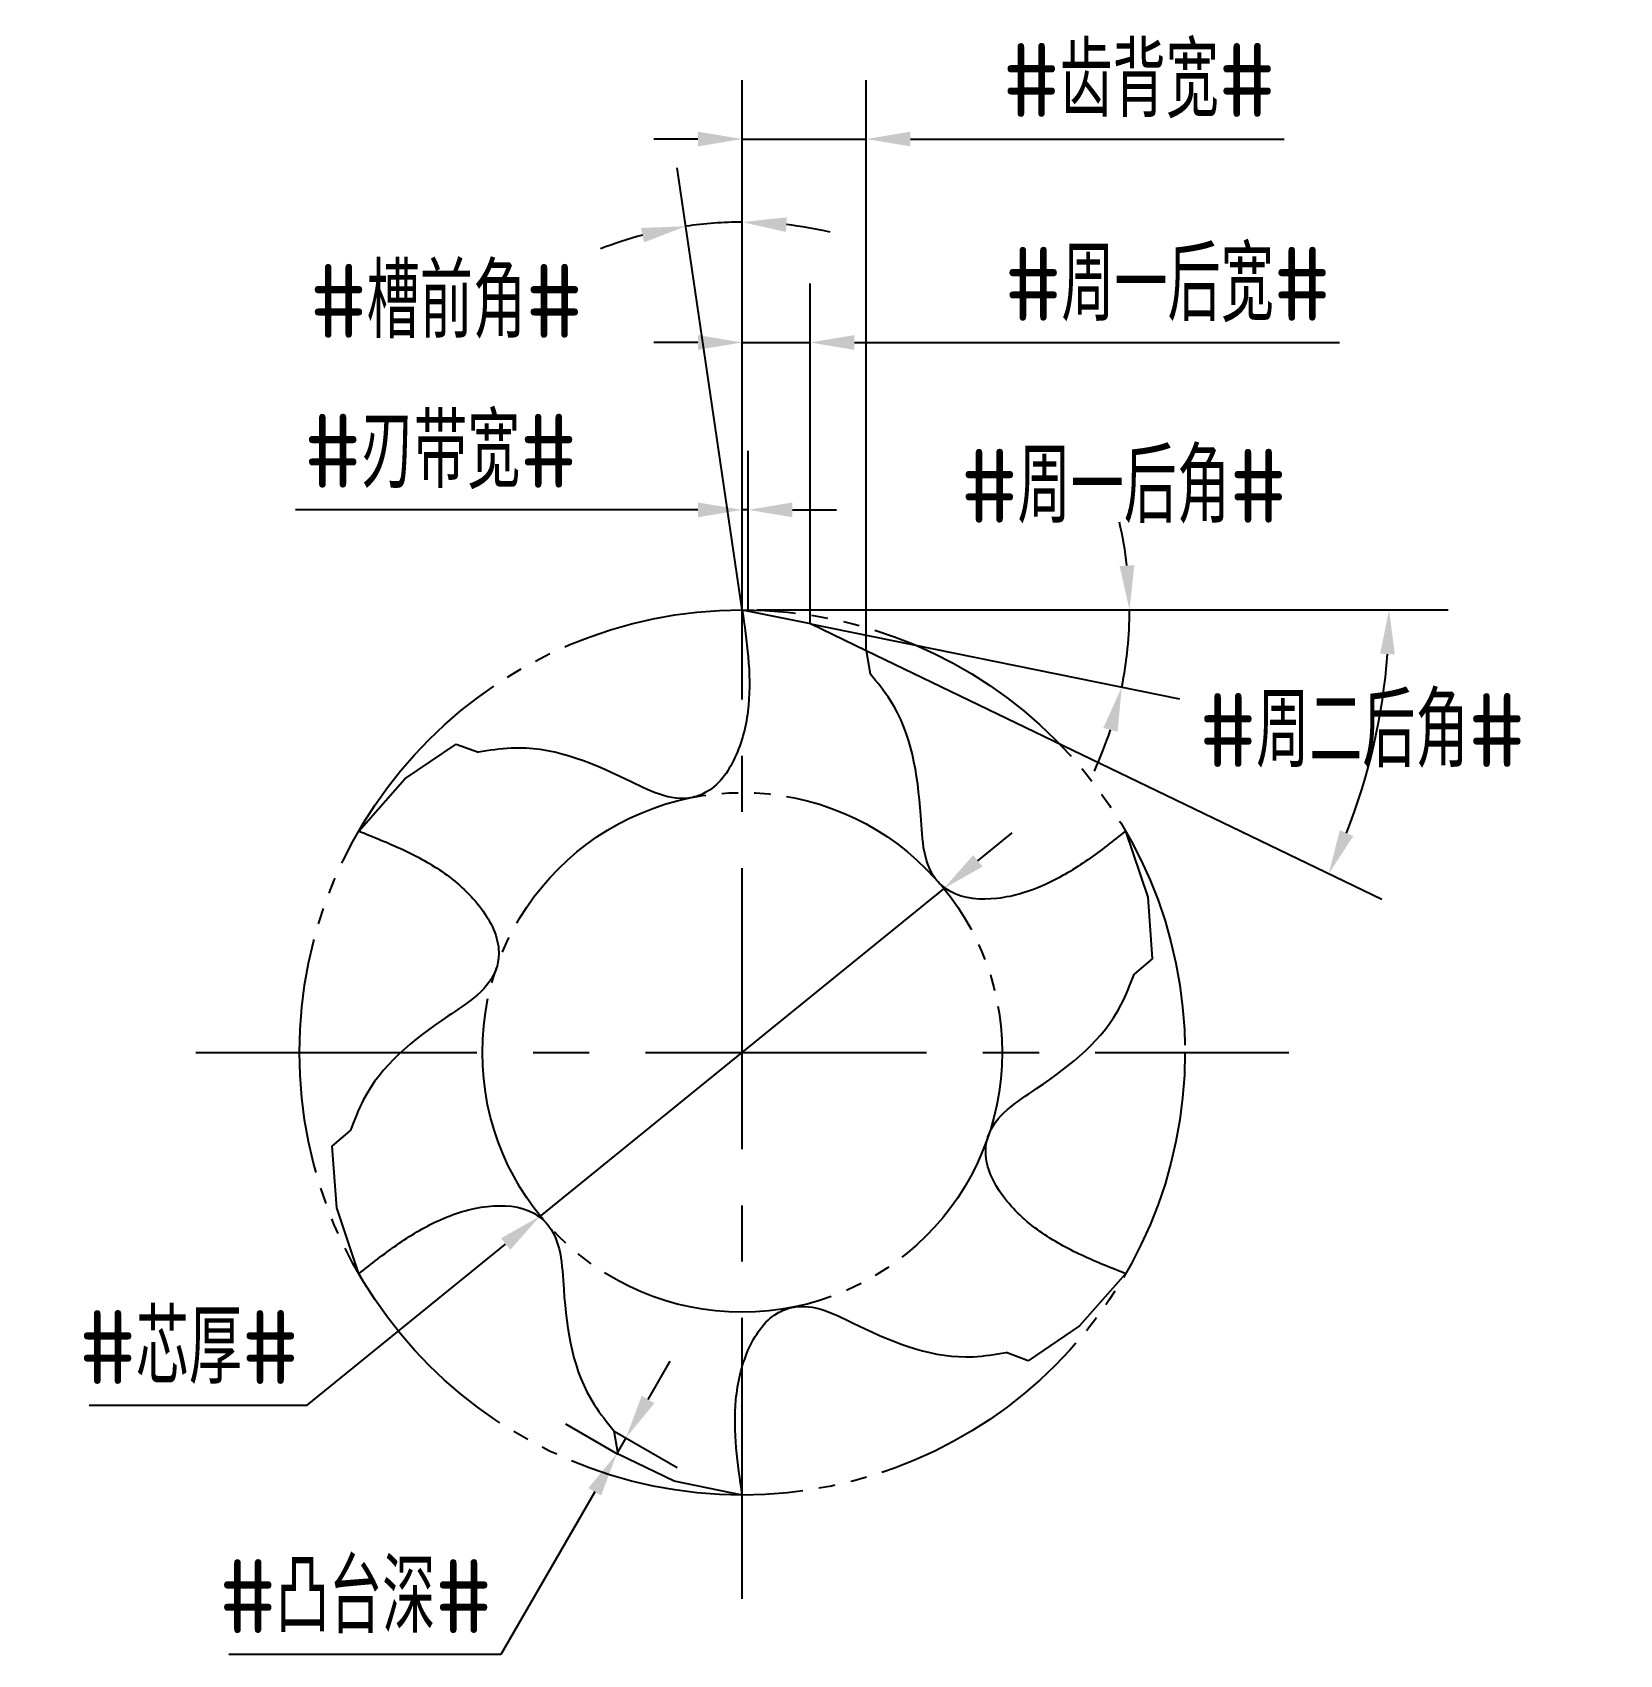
# Model space of a CAD drawing. Header units: millimetres. Extents: x 483.9 to 537.7, y 66.3 to 121.2.
import ezdxf

# ---------------------------------------------------------------- set-up
doc = ezdxf.new("R2010")
doc.units = ezdxf.units.MM
for name, pattern in [('ACAD_ISO04W100', [30, 24, -3, 0, -3]), ('CENTER', [50.8, 31.75, -6.35, 6.35, -6.35]), ('JIS_09_08', [10.75, 8, -0.55, 0.55, -0.55, 0.55, -0.55])]:
    doc.linetypes.add(name, pattern=pattern)
for name, color, linetype in [('中心线', 2, 'ACAD_ISO04W100'), ('标注', 7, 'Continuous'), ('虚线轮廓', 1, 'Continuous'), ('轮廓', 4, 'Continuous')]:
    doc.layers.add(name, color=color, linetype=linetype)
doc.styles.add('CFST0', font='gbenor.shx', dxfattribs={"bigfont": 'gbcbig.shx'})
doc.dimstyles.new('TYToolDesignC1-1', dxfattribs={"dimtxt": 2.5, "dimasz": 1.5, "dimexe": 2, "dimexo": 0, "dimtad": 1, "dimtoh": 1, "dimdec": 3, "dimdsep": 46, "dimtxsty": 'CFST0', "dimcen": 2.502, "dimclrd": 3, "dimclre": 3, "dimclrt": 3, "dimazin": 2, "dimtfac": 1, "dimtdec": 3, "dimtmove": 0, "dimatfit": 3, "dimfxl": 1, "dimarcsym": 0})

# ---------------------------------------------------------------- blocks, each defined once
blk = doc.blocks.new('*D9')
at = {"layer": 'Defpoints', "color": 0, "transparency": 16777216}
for p in [(514.803, 92.223), (501.132, 81.128)]:
    blk.add_point(p, dxfattribs=at)
at = {"layer": '标注', "color": 3, "lineweight": -2, "transparency": 16777216}
for p, q in [((515.968, 93.168), (517.132, 94.114)), ((514.803, 92.223), (501.132, 81.128)), ((493.244, 74.725), (499.967, 80.182)), ((485.854, 74.725), (493.244, 74.725))]:
    blk.add_line(p, q, dxfattribs=at)
at = {"layer": '标注', "color": 3, "transparency": 16777216}
for points in [[(515.81, 93.363), (516.125, 92.974), (514.803, 92.223)], [(499.81, 80.376), (500.125, 79.988), (501.132, 81.128)]]:
    blk.add_solid(points, dxfattribs=at)
at = {"layer": '标注', "color": 3, "transparency": 16777216, "insert": (489.236, 76.683), "char_height": 2.5, "attachment_point": 5, "style": 'CFST0'}
blk.add_mtext('#芯厚#', dxfattribs=at)
blk = doc.blocks.new('*D7')
at = {"layer": 'Defpoints', "color": 0, "transparency": 16777216}
for p in [(507.344, 114.798), (507.982, 101.675), (507.982, 101.675), (507.982, 100.735), (508.242, 99.905)]:
    blk.add_point(p, dxfattribs=at)
at = {"layer": '标注', "color": 3, "lineweight": -2, "transparency": 16777216}
for q in [(505.782, 116.653), (507.982, 116.814)]:
    blk.add_line((507.982, 101.675), q, dxfattribs=at)
for start, end in [(104.9015, 111.4464), (90, 98.3566), (76.9102, 83.4551)]:
    blk.add_arc((507.982, 101.675), 13.139, start, end, dxfattribs=at)
at = {"layer": '标注', "color": 3, "transparency": 16777216}
for points in [[(509.466, 114.479), (509.494, 114.978), (507.982, 114.814)], [(504.553, 114.617), (504.654, 114.127), (506.073, 114.674)]]:
    blk.add_solid(points, dxfattribs=at)
at = {"layer": '标注', "color": 3, "transparency": 16777216, "insert": (497.958, 112.126), "char_height": 2.5, "attachment_point": 5, "style": 'CFST0'}
blk.add_mtext('#槽前角#', dxfattribs=at)
blk = doc.blocks.new('*D4')
at = {"layer": 'Defpoints', "color": 0, "transparency": 16777216}
for p in [(507.982, 101.675), (507.982, 101.675), (508.482, 101.675), (510.292, 101.205), (520.988, 99.925)]:
    blk.add_point(p, dxfattribs=at)
at = {"layer": '标注', "color": 3, "lineweight": -2, "transparency": 16777216}
for p, q in [((508.482, 101.675), (523.105, 101.675)), ((510.292, 101.205), (522.801, 98.66))]:
    blk.add_line(p, q, dxfattribs=at)
for start, end in [(6.5529, 13.1057), (348.4994, 360), (335.3937, 341.9465)]:
    blk.add_arc((507.982, 101.675), 13.123, start, end, dxfattribs=at)
at = {"layer": '标注', "color": 3, "transparency": 16777216}
for points in [[(521.269, 103.187), (520.77, 103.159), (521.105, 101.675)], [(520.217, 97.672), (520.701, 97.545), (520.842, 99.059)]]:
    blk.add_solid(points, dxfattribs=at)
at = {"layer": '标注', "color": 3, "transparency": 16777216, "insert": (520.912, 105.859), "char_height": 2.5, "attachment_point": 5, "style": 'CFST0'}
blk.add_mtext('#周一后角#', dxfattribs=at)
blk = doc.blocks.new('*D3')
at = {"layer": 'Defpoints', "color": 0, "transparency": 16777216}
for p in [(509.322, 101.675), (509.322, 101.675), (509.982, 101.675), (512.182, 100.295), (529.67, 98.603)]:
    blk.add_point(p, dxfattribs=at)
at = {"layer": '标注', "color": 3, "lineweight": -2, "transparency": 16777216}
for p, q in [((509.982, 101.675), (531.901, 101.675)), ((512.182, 100.295), (529.657, 91.864))]:
    blk.add_line(p, q, dxfattribs=at)
blk.add_arc((509.322, 101.675), 20.578, 338.4193, 355.8226, dxfattribs=at)
at = {"layer": '标注', "color": 3, "transparency": 16777216}
for points in [[(529.596, 100.186), (530.096, 100.167), (529.901, 101.675)], [(528.687, 94.006), (528.229, 94.207), (527.856, 92.733)]]:
    blk.add_solid(points, dxfattribs=at)
at = {"layer": '标注', "color": 3, "transparency": 16777216, "insert": (528.995, 97.582), "char_height": 2.5, "attachment_point": 5, "style": 'CFST0'}
blk.add_mtext('#周二后角#', dxfattribs=at)
blk = doc.blocks.new('*D5')
at = {"layer": 'Defpoints', "color": 0, "transparency": 16777216}
for p in [(510.282, 110.735), (507.982, 101.675), (510.282, 101.205)]:
    blk.add_point(p, dxfattribs=at)
at = {"layer": '标注', "color": 3, "lineweight": -2, "transparency": 16777216}
for p, q in [((507.982, 101.675), (507.982, 112.735)), ((510.282, 101.205), (510.282, 112.735)), ((506.482, 110.735), (504.982, 110.735)), ((507.982, 110.735), (510.282, 110.735)), ((511.782, 110.735), (528.223, 110.735))]:
    blk.add_line(p, q, dxfattribs=at)
at = {"layer": '标注', "color": 3, "transparency": 16777216}
for points in [[(506.482, 110.985), (506.482, 110.485), (507.982, 110.735)], [(511.782, 110.985), (511.782, 110.485), (510.282, 110.735)]]:
    blk.add_solid(points, dxfattribs=at)
at = {"layer": '标注', "color": 3, "transparency": 16777216, "insert": (522.396, 112.693), "char_height": 2.5, "attachment_point": 5, "style": 'CFST0'}
blk.add_mtext('#周一后宽#', dxfattribs=at)
blk = doc.blocks.new('*D6')
at = {"layer": 'Defpoints', "color": 0, "transparency": 16777216}
for p in [(512.182, 117.63), (507.982, 101.675), (512.182, 100.295)]:
    blk.add_point(p, dxfattribs=at)
at = {"layer": '标注', "color": 3, "lineweight": -2, "transparency": 16777216}
for p, q in [((507.982, 101.675), (507.982, 119.63)), ((512.182, 100.295), (512.182, 119.63)), ((506.482, 117.63), (504.982, 117.63)), ((507.982, 117.63), (512.182, 117.63)), ((513.682, 117.63), (526.349, 117.63))]:
    blk.add_line(p, q, dxfattribs=at)
at = {"layer": '标注', "color": 3, "transparency": 16777216}
for points in [[(506.482, 117.88), (506.482, 117.38), (507.982, 117.63)], [(513.682, 117.88), (513.682, 117.38), (512.182, 117.63)]]:
    blk.add_solid(points, dxfattribs=at)
at = {"layer": '标注', "color": 3, "transparency": 16777216, "insert": (521.432, 119.602), "char_height": 2.5, "attachment_point": 5, "style": 'CFST0'}
blk.add_mtext('#齿背宽#', dxfattribs=at)
blk = doc.blocks.new('*D8')
at = {"layer": 'Defpoints', "color": 0, "transparency": 16777216}
for p in [(508.182, 105.063), (507.982, 101.675), (508.182, 101.675)]:
    blk.add_point(p, dxfattribs=at)
at = {"layer": '标注', "color": 3, "lineweight": -2, "transparency": 16777216}
for p, q in [((507.982, 101.675), (507.982, 107.063)), ((508.182, 101.675), (508.182, 107.063)), ((506.482, 105.063), (492.844, 105.063)), ((508.182, 105.063), (507.982, 105.063)), ((509.682, 105.063), (511.182, 105.063))]:
    blk.add_line(p, q, dxfattribs=at)
at = {"layer": '标注', "color": 3, "transparency": 16777216}
for points in [[(506.482, 105.313), (506.482, 104.813), (507.982, 105.063)], [(509.682, 105.313), (509.682, 104.813), (508.182, 105.063)]]:
    blk.add_solid(points, dxfattribs=at)
at = {"layer": '标注', "color": 3, "transparency": 16777216, "insert": (497.762, 107.035), "char_height": 2.5, "attachment_point": 5, "style": 'CFST0'}
blk.add_mtext('#刃带宽#', dxfattribs=at)
blk = doc.blocks.new('*D10')
at = {"layer": 'Defpoints', "color": 0, "transparency": 16777216}
for p in [(503.642, 73.845), (503.735, 73.083), (503.782, 73.055)]:
    blk.add_point(p, dxfattribs=at)
at = {"layer": '标注', "color": 3, "lineweight": -2, "transparency": 16777216}
for p, q in [((504.793, 74.913), (505.543, 76.213)), ((503.782, 73.055), (502.003, 74.083)), ((503.642, 73.845), (505.775, 72.614)), ((504.043, 73.614), (503.735, 73.083)), ((502.985, 71.784), (499.802, 66.27)), ((499.802, 66.27), (490.592, 66.27))]:
    blk.add_line(p, q, dxfattribs=at)
at = {"layer": '标注', "color": 3, "transparency": 16777216}
for points in [[(504.576, 75.038), (505.009, 74.788), (504.043, 73.614)], [(502.769, 71.909), (503.202, 71.659), (503.735, 73.083)]]:
    blk.add_solid(points, dxfattribs=at)
at = {"layer": '标注', "color": 3, "transparency": 16777216, "insert": (494.885, 68.241), "char_height": 2.5, "attachment_point": 5, "style": 'CFST0'}
blk.add_mtext('#凸台深#', dxfattribs=at)

msp = doc.modelspace()

# ---------------------------------------------------------------- linework, layer by layer
at = {"layer": '中心线', "linetype": 'CENTER', "ltscale": 0.3}
for p, q in [((507.9825, 68.1574), (507.9825, 105.1934)), ((489.4644, 86.6754), (526.5005, 86.6754))]:
    msp.add_line(p, q, dxfattribs=at)
at = {"layer": '虚线轮廓', "color": 7, "linetype": 'JIS_09_08'}
for radius in [15, 8.8047]:
    msp.add_circle((507.9825, 86.6754), radius, dxfattribs=at)
at = {"layer": '轮廓', "linetype": 'Continuous'}
for p, q in [((507.9825, 101.6754), (510.2934, 101.2075)), ((510.2934, 101.2075), (512.1825, 100.2928)), ((496.5528, 95.9428), (498.2894, 97.1214)), ((494.9921, 94.1754), (496.5528, 95.9428)), ((520.9729, 94.1754), (521.7231, 91.9401)), ((521.7231, 91.9401), (521.8755, 89.8468)), ((494.2418, 81.4107), (494.0894, 83.504)), ((494.9921, 79.1754), (494.2418, 81.4107)), ((520.9729, 79.1754), (519.4122, 77.408)), ((519.4122, 77.408), (517.6755, 76.2294)), ((505.6715, 72.1433), (503.7825, 73.058)), ((507.9825, 71.6754), (505.6715, 72.1433))]:
    msp.add_line(p, q, dxfattribs=at)
at = {"layer": '轮廓'}
for p, q in [((512.1825, 100.2928), (512.3214, 99.505)), ((498.2894, 97.1214), (499.0412, 96.8478)), ((521.8755, 89.8468), (521.2627, 89.3326)), ((494.0894, 83.504), (494.7023, 84.0182)), ((517.6755, 76.2294), (516.9238, 76.503)), ((503.7825, 73.058), (503.6436, 73.8458))]:
    msp.add_line(p, q, dxfattribs=at)
for points in [[(507.9825, 101.6754), (508.1837, 100.0767), (508.1941, 98.4452), (507.7776, 96.7595), (506.7901, 95.5126), (506.3014, 95.3181), (504.0553, 95.9267), (500.1555, 96.9867), (499.0412, 96.8478)], [(520.9729, 94.1754), (519.689, 93.2018), (518.2812, 92.3771), (516.6131, 91.8949), (515.0395, 92.1266), (514.6267, 92.4526), (514.0308, 94.7021), (512.9988, 98.6094), (512.3214, 99.505)], [(494.9921, 94.1754), (496.4772, 93.5503), (497.8954, 92.7435), (499.1469, 91.54), (499.7331, 90.0614), (499.6572, 89.5408), (498.0071, 87.9), (495.1392, 85.0527), (494.7023, 84.0182)], [(520.9729, 79.1754), (519.4878, 79.8005), (518.0696, 80.6073), (516.818, 81.8108), (516.2319, 83.2895), (516.3078, 83.81), (517.9579, 85.4508), (520.8258, 88.2981), (521.2627, 89.3326)], [(494.9921, 79.1754), (496.276, 80.149), (497.6838, 80.9738), (499.3519, 81.4559), (500.9255, 81.2242), (501.3383, 80.8982), (501.9342, 78.6487), (502.9661, 74.7414), (503.6436, 73.8458)], [(507.9825, 71.6754), (507.7813, 73.2741), (507.7709, 74.9057), (508.1874, 76.5913), (509.1749, 77.8382), (509.6636, 78.0327), (511.9096, 77.4241), (515.8095, 76.3641), (516.9238, 76.503)]]:
    msp.add_spline(points, degree=3, dxfattribs=at)

# ---------------------------------------------------------------- dimensions: what is measured, and where the dimension line sits
at = {"layer": '标注'}
for base, p2, text, picture, middle in [((512.1825, 117.6304), (512.1825, 100.2954), '#齿背宽#', '*D6', (521.4322, 117.6304)), ((510.2825, 110.7354), (510.2825, 101.2054), '#周一后宽#', '*D5', (522.3958, 110.7354)), ((508.1825, 105.0632), (508.1825, 101.6754), '#刃带宽#', '*D8', (497.7618, 105.0632))]:
    dim = msp.add_linear_dim(base=base, p1=(507.9825, 101.6754), p2=p2, text=text, dimstyle='TYToolDesignC1-1', dxfattribs=at)
    dim.commit()
    dim.dimension.update_dxf_attribs({"geometry": picture, "text_midpoint": middle, "dimtype": 160})
for base, line1, line2, text, picture, middle in [((507.344, 114.7984), ((507.9825, 101.6754), (507.9825, 100.7354)), ((507.9825, 101.6754), (508.2425, 99.9054)), '#槽前角#', '*D7', (497.9582, 110.1686)), ((520.9878, 99.9246), ((507.9825, 101.6754), (510.2925, 101.2054)), ((507.9825, 101.6754), (508.4825, 101.6754)), '#周一后角#', '*D4', (520.9125, 103.9154)), ((529.67, 98.6032), ((509.3225, 101.6754), (512.1825, 100.2954)), ((509.3225, 101.6754), (509.9825, 101.6754)), '#周二后角#', '*D3', (528.9949, 95.6379))]:
    dim = msp.add_angular_dim_2l(base=base, line1=line1, line2=line2, text=text, dimstyle='TYToolDesignC1-1', dxfattribs=at)
    dim.commit()
    dim.dimension.update_dxf_attribs({"geometry": picture, "text_midpoint": middle, "dimtype": 162})
dim = msp.add_diameter_dim_2p(p1=(514.8029, 92.2232), p2=(501.1321, 81.1276), text='#芯厚#', dimstyle='TYToolDesignC1-1', dxfattribs=at)
dim.commit()
dim.dimension.update_dxf_attribs({"geometry": '*D9', "text_midpoint": (489.2364, 74.7253), "dimtype": 163})
dim = msp.add_linear_dim(base=(503.7355, 73.0826), p1=(503.6425, 73.8454), p2=(503.7825, 73.0554), angle=240, text='#凸台深#', dimstyle='TYToolDesignC1-1', dxfattribs=at)
dim.commit()
dim.dimension.update_dxf_attribs({"geometry": '*D10', "text_midpoint": (494.8847, 66.2696), "dimtype": 160})

doc.saveas('drawing.dxf')
